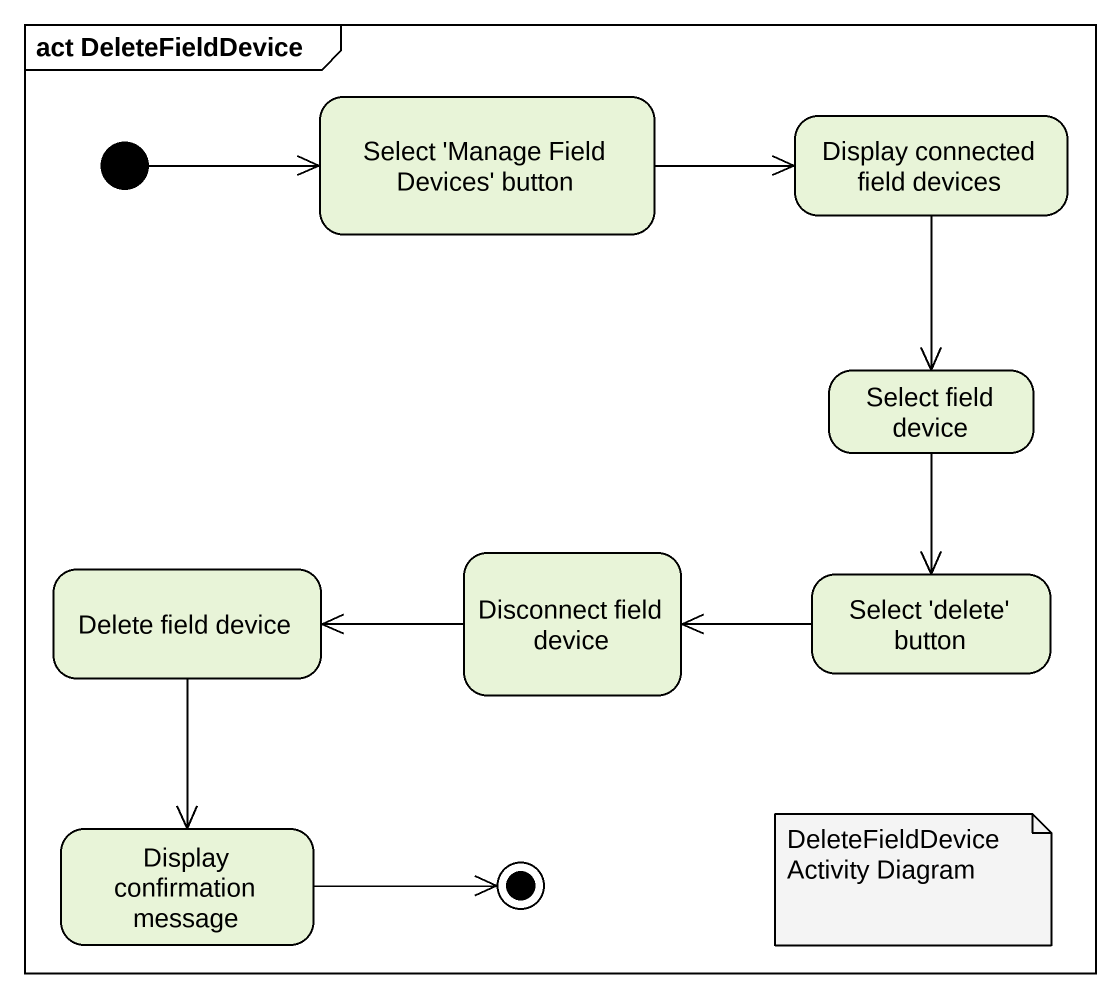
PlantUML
@startuml
mainframe act DeleteFieldDevice
hide empty description
state "Select 'Manage Field Devices' button" as Select_Manage_Field_Devices
state "Display connected field devices" as Display_connected_field
state "Select field device" as Select_field_device
state "Disconnect field device" as Disconnect_field_device
state "Delete field device" as Delete_field_device
state "Select 'delete' button" as Select_delete_button
state "Display confirmation message" as Display_confirmation_message
[*] -right-> Select_Manage_Field_Devices
Select_Manage_Field_Devices -right-> Display_connected_field
Display_connected_field --> Select_field_device
Select_field_device --> Select_delete_button
Disconnect_field_device -left-> Delete_field_device
Delete_field_device --> Display_confirmation_message
Select_delete_button -left-> Disconnect_field_device
Display_confirmation_message -right-> [*]
note as N1
  DeleteFieldDevice
  Activity Diagram
end note
@enduml
